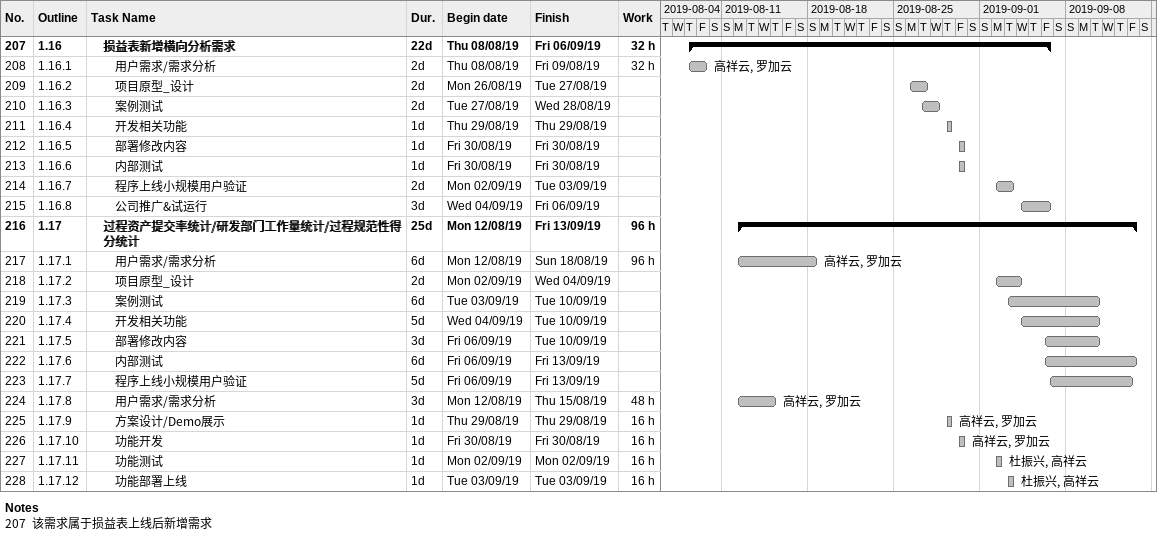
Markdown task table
| ID | WBS | Task | Duration | Start | Finish | Resources | Work (h) |
|---|---|---|---|---|---|---|---|
| 207 | 1.16 | **损益表新增横向分析需求** | 22d | 2019-08-08 | 2019-09-06 |  | 32 |
| 208 | 1.16.1 | 用户需求/需求分析 | 2d | 2019-08-08 | 2019-08-09 | 高祥云, 罗加云 | 32 |
| 209 | 1.16.2 | 项目原型_设计 | 2d | 2019-08-26 | 2019-08-27 |  |  |
| 210 | 1.16.3 | 案例测试 | 2d | 2019-08-27 | 2019-08-28 |  |  |
| 211 | 1.16.4 | 开发相关功能 | 1d | 2019-08-29 | 2019-08-29 |  |  |
| 212 | 1.16.5 | 部署修改内容 | 1d | 2019-08-30 | 2019-08-30 |  |  |
| 213 | 1.16.6 | 内部测试 | 1d | 2019-08-30 | 2019-08-30 |  |  |
| 214 | 1.16.7 | 程序上线小规模用户验证 | 2d | 2019-09-02 | 2019-09-03 |  |  |
| 215 | 1.16.8 | 公司推广&试运行 | 3d | 2019-09-04 | 2019-09-06 |  |  |
| 216 | 1.17 | **过程资产提交率统计/研发部门工作量统计/过程规范性得分统计** | 25d | 2019-08-12 | 2019-09-13 |  | 96 |
| 217 | 1.17.1 | 用户需求/需求分析 | 6d | 2019-08-12 | 2019-08-18 | 高祥云, 罗加云 | 96 |
| 218 | 1.17.2 | 项目原型_设计 | 2d | 2019-09-02 | 2019-09-04 |  |  |
| 219 | 1.17.3 | 案例测试 | 6d | 2019-09-03 | 2019-09-10 |  |  |
| 220 | 1.17.4 | 开发相关功能 | 5d | 2019-09-04 | 2019-09-10 |  |  |
| 221 | 1.17.5 | 部署修改内容 | 3d | 2019-09-06 | 2019-09-10 |  |  |
| 222 | 1.17.6 | 内部测试 | 6d | 2019-09-06 | 2019-09-13 |  |  |
| 223 | 1.17.7 | 程序上线小规模用户验证 | 5d | 2019-09-06 | 2019-09-13 |  |  |
| 224 | 1.17.8 | 用户需求/需求分析 | 3d | 2019-08-12 | 2019-08-15 | 高祥云, 罗加云 | 48 |
| 225 | 1.17.9 | 方案设计/Demo展示 | 1d | 2019-08-29 | 2019-08-29 | 高祥云, 罗加云 | 16 |
| 226 | 1.17.10 | 功能开发 | 1d | 2019-08-30 | 2019-08-30 | 高祥云, 罗加云 | 16 |
| 227 | 1.17.11 | 功能测试 | 1d | 2019-09-02 | 2019-09-02 | 杜振兴, 高祥云 | 16 |
| 228 | 1.17.12 | 功能部署上线 | 1d | 2019-09-03 | 2019-09-03 | 杜振兴, 高祥云 | 16 |

Notes
- 207: 该需求属于损益表上线后新增需求
